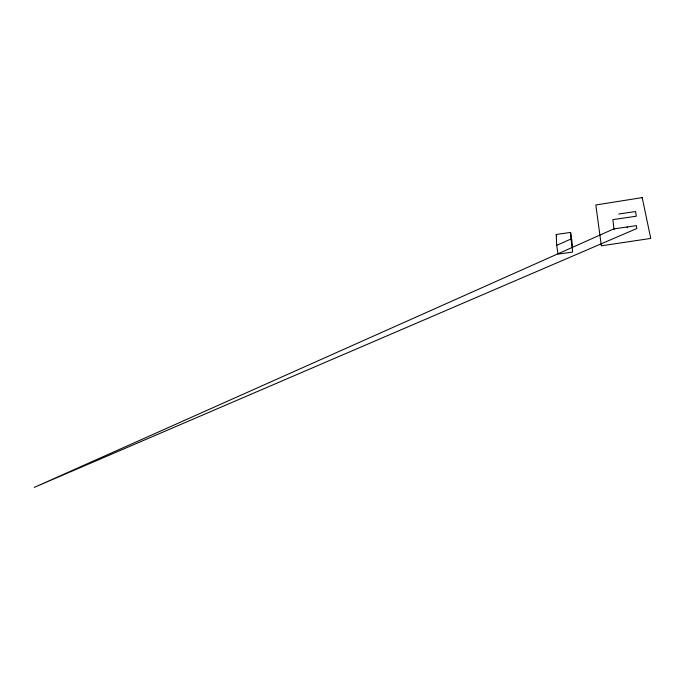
<?xml version="1.0" encoding="UTF-8"?>
<svg xmlns="http://www.w3.org/2000/svg" width="685" height="685" viewBox="0 0 685 685"><rect width="100%" height="100%" fill="white"/><g stroke="black" fill="none" stroke-linecap="round" stroke-linejoin="round"><path stroke-width="1.03" d="M556.665 245.376L570.947 239.022L570.571 232.412L556.271 234.467L556.665 245.376L558.087 254.092L572.549 252.08L571.898 240.76L570.571 232.412M618.769 214.003L635.586 211.537L636.314 216.212L612.861 219.628L614.077 229.672M556.271 234.467L556.622 236.548M570.947 239.022L572.283 247.413M627.212 226.966L627.323 227.78M613.811 228.893L34.25 487.395L636.81 228.525L636.374 225.656L613.811 228.893M642.196 197.605L595.813 204.986L601.353 245.812L650.75 238.423L642.196 197.605"/></g></svg>
